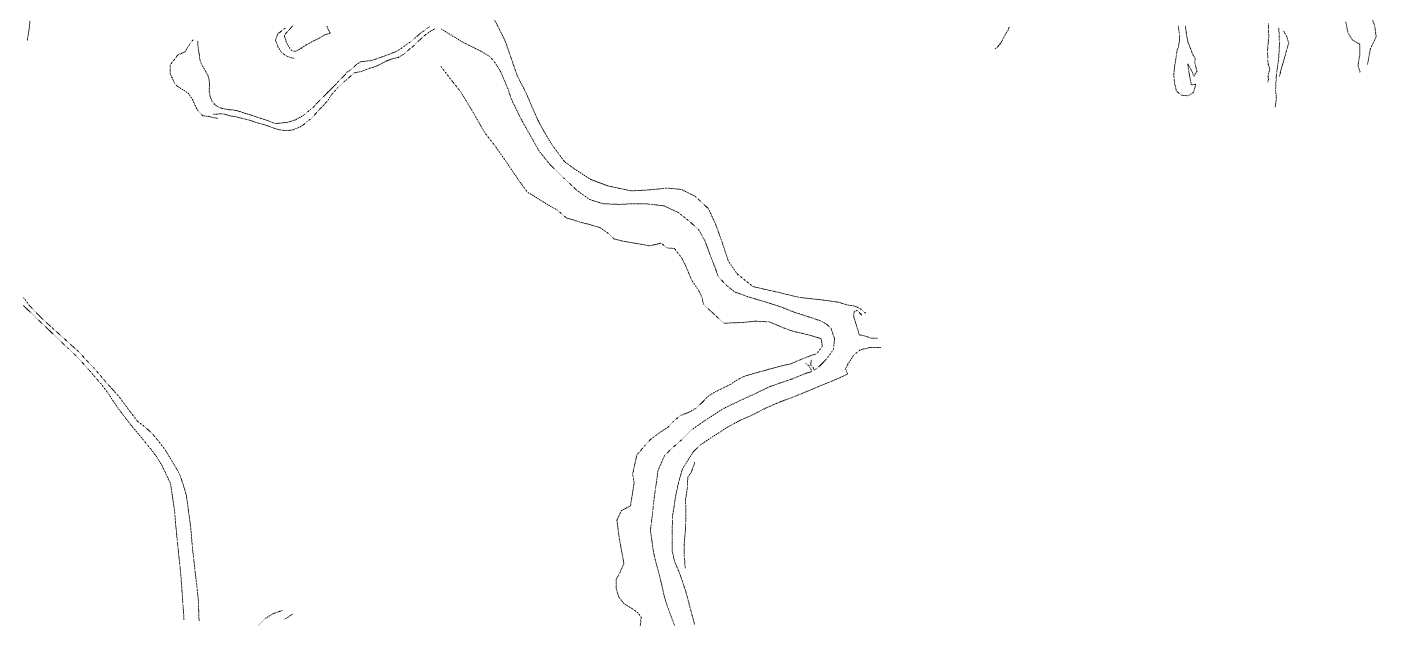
# Model space of a CAD drawing. Extents: x 682410 to 689460, y 7661803 to 7669124.
# Drawn here: x 686400 to 687406, y 7664263 to 7664699 of the extents above; entities that cross this region are included whole.
import ezdxf

# ---------------------------------------------------------------- set-up
doc = ezdxf.new("R2010")
doc.units = 0
doc.header["$MEASUREMENT"] = 0
doc.linetypes.add('DOT', pattern=[0.25, 0, -0.25])
doc.layers.add('02 TOE_Line', color=1, linetype='DOT', lineweight=20)

msp = doc.modelspace()

# ---------------------------------------------------------------- linework, layer by layer
at = {"layer": '02 TOE_Line'}
for points in [[(687406.5, 7664831.5, 4135.5), (687406.1, 7664816.5, 4134.7), (687401.6, 7664798, 4134.4), (687396.6, 7664781.5, 4133.7), (687391.9, 7664766.5, 4133), (687387.6, 7664748.5, 4132.4), (687386.2, 7664739.5, 4132.2), (687387.4, 7664725, 4132.4), (687388.3, 7664709.5, 4132.8), (687391.8, 7664700, 4133.1), (687392.9, 7664692, 4132.9), (687388.6, 7664683, 4133.1), (687386.5, 7664671.5, 4133.4)], [(686742.8, 7664706, 4033.6), (686747.2, 7664697.5, 4032.6), (686751.6, 7664688.5, 4031.7), (686756.6, 7664674, 4030.6), (686760.4, 7664663, 4029.6), (686763.8, 7664656.5, 4028.9), (686766.9, 7664650.5, 4028.4), (686770.9, 7664641, 4027.3), (686775.8, 7664630, 4026.4), (686781, 7664620.5, 4025.5), (686786.2, 7664612, 4024.7), (686795.1, 7664600, 4023.9), (686802.6, 7664594.5, 4023.4), (686814.2, 7664587, 4022.6), (686827.5, 7664582, 4022.1), (686844.2, 7664578.5, 4020.7), (686854.7, 7664579, 4020.1), (686866.1, 7664580, 4019.5), (686871.2, 7664580.5, 4019.4), (686881.2, 7664579.5, 4018.5), (686891.3, 7664574.5, 4017.7), (686901, 7664565.5, 4017.3), (686906.4, 7664554, 4016.9), (686910.7, 7664542, 4016.4), (686915.9, 7664526.5, 4015.9), (686922.6, 7664517, 4015), (686933.9, 7664508, 4014.1), (686949.2, 7664504.5, 4013.4), (686968.1, 7664500, 4012.2), (686985.9, 7664498, 4011.1), (686996.9, 7664496.5, 4010.6), (687003.2, 7664494.5, 4010.2), (687009.2, 7664493.5, 4010), (687013.2, 7664491.5, 4009.8), (687016.7, 7664488.5, 4009.8)], [(686401.5, 7664703.7, 3957.9), (686400.7, 7664696.7, 3957.6), (686399.5, 7664689.3, 3957.2)], [(686695.9, 7664699.5, 4033.8), (686693.6, 7664698, 4033.7), (686691.5, 7664696.3, 4033.5), (686689.3, 7664694.8, 4033.3), (686687.3, 7664693, 4033.1), (686685.3, 7664691.4, 4033.1), (686682.3, 7664688.7, 4032.6), (686679.5, 7664686.7, 4032.3), (686677.5, 7664685.4, 4032.2), (686673.7, 7664682.5, 4031.4), (686670.3, 7664680.8, 4030.9), (686664.8, 7664678.6, 4030.3), (686658.8, 7664676.5, 4029.3), (686652.5, 7664674.4, 4029.1), (686645, 7664673.6, 4028.9), (686641.1, 7664670.9, 4028.7), (686637.9, 7664667.8, 4027.6), (686634.8, 7664665.8, 4027), (686633.5, 7664664, 4026.5), (686631, 7664661.5, 4026.1), (686628.7, 7664659.2, 4025.7), (686626.5, 7664656.7, 4025.2), (686620.3, 7664650.6, 4023.5), (686617.4, 7664647.7, 4022.9), (686614.9, 7664645.2, 4022.2), (686612.7, 7664643, 4021.5), (686610.7, 7664640.5, 4021), (686608.1, 7664638.4, 4020.2), (686605.4, 7664636.2, 4019.5), (686603.7, 7664634.7, 4018.8), (686600.7, 7664632.8, 4018.4), (686597.2, 7664630.9, 4017.6), (686593.9, 7664629.8, 4017.6), (686590.6, 7664628.9, 4017.4), (686582.3, 7664628, 4017.4), (686576.1, 7664630.4, 4018), (686569.5, 7664632.5, 4018.7), (686563.4, 7664634.6, 4019.3), (686558.2, 7664636.1, 4019.1), (686554.5, 7664637.4, 4019.2), (686550.7, 7664638.1, 4019.5), (686547.9, 7664638.3, 4019.4), (686543.7, 7664639, 4019.5), (686539.8, 7664640.4, 4019.3), (686537.7, 7664641.9, 4019.5), (686535.5, 7664644.6, 4019.6), (686534.1, 7664648, 4019.7), (686533.5, 7664651.7, 4019.3), (686533.6, 7664656.9, 4019.2), (686533.5, 7664659.7, 4019.4), (686532.5, 7664663.5, 4019.5), (686530.6, 7664666.9, 4019.7), (686527.8, 7664671.7, 4019.4), (686526.5, 7664675.6, 4019.7), (686526, 7664680, 4019.8), (686525.3, 7664683.3, 4020.1), (686525, 7664689, 4020.3)], [(686535.9, 7664634.9, 4019.3), (686538.9, 7664634.9, 4019.5), (686540.9, 7664635.2, 4019.4), (686543.2, 7664635.2, 4019.4), (686545.8, 7664634.6, 4019.4), (686549.4, 7664633.6, 4019.4), (686552.4, 7664633.2, 4019.3), (686556.3, 7664632.2, 4019.3), (686561.3, 7664631, 4019.1), (686564.8, 7664630, 4019.2), (686567.5, 7664629, 4018.9), (686570.2, 7664628.2, 4018.5), (686574, 7664627.2, 4018.2), (686576.4, 7664626.4, 4018.1), (686580.2, 7664625, 4017.5), (686582.6, 7664624.2, 4017.3), (686586.9, 7664623.1, 4017.2), (686589.6, 7664622.9, 4017.3), (686592.6, 7664623, 4017.3), (686595.4, 7664623.5, 4017.4), (686597.9, 7664624.6, 4017.5), (686600.5, 7664625.7, 4017.7), (686602.7, 7664627, 4017.9), (686605.5, 7664629.4, 4018.4), (686608.2, 7664631.5, 4018.9), (686611.1, 7664634.5, 4019.9), (686614, 7664637.7, 4020.8), (686616.6, 7664640.4, 4021.4), (686620.8, 7664645, 4022.6), (686623.4, 7664649.1, 4023.4), (686628.1, 7664654.4, 4024.6), (686632.4, 7664658.5, 4025.7), (686636.6, 7664662.1, 4026.5), (686640.3, 7664665.4, 4027.5), (686645.1, 7664666.3, 4028.1), (686651.2, 7664668.6, 4028.7), (686655.6, 7664670, 4028.8), (686658, 7664671, 4029.1), (686663.9, 7664674.1, 4029.8), (686667.9, 7664675.6, 4030.2), (686672.9, 7664676.8, 4030.8), (686675.3, 7664678.2, 4031.1), (686677.5, 7664679.7, 4031.4), (686680.5, 7664682.5, 4031.9), (686683.6, 7664684.9, 4032.4), (686685.6, 7664687, 4032.6), (686689.9, 7664690.9, 4033.1), (686692.8, 7664693.5, 4033.4), (686696, 7664695.8, 4033.6), (686699.4, 7664697.7, 4033.6)], [(686589.4, 7664698.2, 4048.2), (686588.2, 7664697.6, 4047.9), (686585.5, 7664695.2, 4047.5), (686583.8, 7664694.1, 4047), (686582.3, 7664689.3, 4046.1), (686584.1, 7664684.5, 4046.2), (686586.8, 7664680.4, 4046.3), (686589.9, 7664678, 4046.8), (686593, 7664676.8, 4047.5), (686596.1, 7664675.9, 4046.7)], [(686595.5, 7664700.8, 4048.8), (686593.7, 7664698.6, 4048.7), (686591.7, 7664696.4, 4048.7), (686589.8, 7664694.3, 4048.6), (686588.7, 7664692.7, 4048.7), (686589.9, 7664689.7, 4048.8), (686590.2, 7664688.4, 4048.7), (686590.7, 7664687.1, 4048.8), (686592.1, 7664684.6, 4048.9), (686593.6, 7664682.4, 4049), (686595.2, 7664681.3, 4049.1), (686597.7, 7664681.5, 4048.9), (686601.2, 7664683.5, 4048.9), (686604.9, 7664686, 4048.9), (686609.2, 7664688.3, 4048.8), (686612.6, 7664690, 4048.5), (686615, 7664691.2, 4048.2), (686618.2, 7664693.2, 4048), (686622.6, 7664694.6, 4047.9), (686621.3, 7664697.1, 4048.2), (686620.1, 7664699.7, 4048.4)], [(686704.6, 7664697.5, 4034.3), (686720.2, 7664688, 4033), (686734.3, 7664681, 4032.1), (686740.6, 7664677, 4031.2), (686744.6, 7664672, 4031.2), (686748.2, 7664666, 4030.6), (686753.7, 7664653, 4029.3), (686755.6, 7664647, 4029), (686759.6, 7664638.5, 4028.1), (686764.4, 7664629, 4027.2), (686770.1, 7664619, 4026.2), (686776.3, 7664608, 4025.7), (686783.9, 7664598.5, 4024.9), (686794.5, 7664588, 4023.8), (686804.7, 7664578.5, 4023.5), (686813.9, 7664572, 4022.6), (686823.7, 7664569, 4022.1), (686835.6, 7664568.5, 4021.5), (686844.5, 7664569, 4020.9), (686854.3, 7664569, 4020.2), (686868.3, 7664567.5, 4019.1), (686878.9, 7664562.5, 4018.3), (686887.2, 7664556, 4017.8), (686894.2, 7664549.5, 4017), (686898.6, 7664541.5, 4016.9), (686901.9, 7664532.5, 4016.5), (686905.6, 7664523, 4016), (686908.3, 7664515.5, 4015.9), (686913.7, 7664509.5, 4015.4), (686920.5, 7664504, 4015.2), (686930.2, 7664500.5, 4014.7), (686943.6, 7664496.5, 4013.8), (686954.5, 7664493, 4012.8), (686964.6, 7664489, 4012), (686977.1, 7664485, 4010.7), (686984.3, 7664482.5, 4009.9), (686988.4, 7664480, 4009.4), (686991.5, 7664477, 4008.9), (686994, 7664469.5, 4007.9), (686993.2, 7664461.5, 4007.1), (686988, 7664454.5, 4006.3), (686983.1, 7664449.5, 4005.6), (686980.7, 7664447.5, 4005.3), (686978.9, 7664446.5, 4005.2), (686978.4, 7664448, 4005.2), (686976.4, 7664450.5, 4004.5), (686976.9, 7664454, 4004.5)], [(687122.6, 7664699, 4082), (687121.6, 7664696.5, 4082.5), (687120.3, 7664694.5, 4082.9), (687119.1, 7664692.5, 4083.2), (687117.9, 7664690, 4083.5), (687116.6, 7664687.5, 4083.8), (687115.3, 7664686, 4084.2), (687113.6, 7664684, 4084.5), (687111.9, 7664683, 4084.9)], [(687247.1, 7664700, 4097.5), (687248.1, 7664693, 4097.4), (687248, 7664689, 4097.3), (687247.3, 7664684.5, 4096.2), (687246.3, 7664682, 4095), (687245.3, 7664675.5, 4093.4), (687244.4, 7664669.5, 4091.6), (687243.9, 7664664.5, 4089.9), (687244.1, 7664660, 4087.6), (687244.6, 7664657, 4086.4), (687245.8, 7664652, 4085), (687249.3, 7664649, 4084), (687254.4, 7664648.5, 4085.9), (687258.4, 7664651, 4087.6), (687260.1, 7664657, 4089), (687256.8, 7664656.5, 4088.5), (687255.8, 7664661.5, 4089.8), (687254.7, 7664667.5, 4091.5), (687254.2, 7664672, 4092.7), (687256.7, 7664667.5, 4092.2), (687258.7, 7664663, 4091.7), (687260.9, 7664666.5, 4091.4), (687259.6, 7664671.5, 4092.2), (687259.1, 7664673.4, 4092.7), (687259.5, 7664674.4, 4092.7), (687259.5, 7664676.1, 4093.1), (687257.8, 7664679, 4093.3), (687256.7, 7664681.8, 4093.8), (687255.6, 7664684.8, 4094.1), (687254.5, 7664687.4, 4094.5), (687253.8, 7664690.1, 4094.6), (687253.4, 7664692.5, 4094.8), (687253, 7664695.2, 4094.9), (687252.6, 7664697.9, 4095.1), (687252.4, 7664700.3, 4095.1)], [(687313.5, 7664701.8, 4106.4), (687313.6, 7664697.9, 4106.5), (687313.6, 7664695.3, 4106.6), (687313.9, 7664691.5, 4106.5), (687313.5, 7664689, 4106.4), (687313.2, 7664685.6, 4106.5), (687312.8, 7664681.1, 4106.4), (687313.1, 7664677.7, 4106.5), (687313, 7664675.8, 4106.4), (687313.2, 7664673.7, 4106.4), (687313.4, 7664671.5, 4106.6), (687313.9, 7664670.5, 4107), (687314.4, 7664668.7, 4107.3), (687314.5, 7664667.6, 4107.5), (687313.9, 7664665.7, 4107), (687313.3, 7664664.3, 4106.9), (687313.4, 7664662.7, 4106.9), (687313.5, 7664660.4, 4106.9), (687313.1, 7664658.5, 4106.7)], [(687321.2, 7664698.9, 4108.8), (687321.4, 7664693.5, 4108.4), (687321.7, 7664687.5, 4108.1), (687321.4, 7664681.2, 4107.8), (687321, 7664675.1, 4107.8), (687320.1, 7664669.2, 4107.2), (687319.4, 7664664, 4106.9), (687319.1, 7664658.6, 4106.4), (687318.8, 7664652.7, 4105.9), (687319.4, 7664646.8, 4105.3), (687318.5, 7664639.7, 4104.3)], [(687324.6, 7664696.4, 4110.2), (687327.1, 7664692.1, 4109.8), (687328.5, 7664687.2, 4109.8), (687327.1, 7664682.7, 4109.5), (687325.4, 7664676.5, 4109.3), (687323.8, 7664671, 4109.3), (687322.6, 7664666.9, 4109.1), (687321.7, 7664662.7, 4108.8)], [(687381, 7664666, 4131.7), (687379.5, 7664671, 4131), (687380.8, 7664678.5, 4131.4), (687380.8, 7664686.5, 4131), (687375.5, 7664689.5, 4128.8), (687372.1, 7664695, 4127.8), (687370.4, 7664703.5, 4127.2)], [(686539.8, 7664632.1, 4018.2), (686537, 7664632.2, 4018.7), (686532.9, 7664633.4, 4018.2), (686528.6, 7664633.8, 4017.3), (686527.6, 7664635.1, 4017.2), (686524.6, 7664638.3, 4016.7), (686521.8, 7664644.2, 4016.2), (686521.3, 7664645.6, 4016.5), (686518.1, 7664650.3, 4016.2), (686513.7, 7664653.2, 4015), (686510.1, 7664655.4, 4014.3), (686507.8, 7664658, 4013.8), (686506, 7664662, 4014.2), (686504.8, 7664664.5, 4014.9), (686504.7, 7664665.8, 4015.7), (686504.8, 7664668.9, 4016.8), (686504.6, 7664671.3, 4016.5), (686505.8, 7664672.6, 4017.1), (686507.1, 7664674.3, 4017.8), (686509.1, 7664676.8, 4017.6), (686509.4, 7664677.5, 4017.1), (686510.6, 7664678.7, 4016.7), (686513.6, 7664680, 4016.8), (686515.6, 7664680.9, 4017.4), (686518.2, 7664685.2, 4018.2), (686519.7, 7664687.4, 4018.8), (686521.7, 7664689.9, 4019.7)], [(686704.2, 7664670, 4021.8), (686712.6, 7664659, 4015.4), (686718.6, 7664651.5, 4012.3), (686727.4, 7664637, 4010.3), (686736.6, 7664621, 4010), (686743.7, 7664612, 4010.4), (686751.8, 7664600.5, 4010), (686761.2, 7664586.5, 4009.7), (686767.8, 7664577.5, 4008.7), (686785.8, 7664566.5, 4009.8), (686789.6, 7664564.5, 4010.5), (686796.6, 7664558.5, 4010.6), (686806.8, 7664555.5, 4011.8), (686814.2, 7664553.5, 4013.1), (686821.2, 7664551.5, 4011.5), (686826.9, 7664547.5, 4008.6), (686831.8, 7664543, 4005), (686837.8, 7664541.5, 4003.3), (686858.1, 7664538, 4000.9), (686866.3, 7664540, 4003.7), (686870.4, 7664536.5, 4003), (686876.1, 7664536, 4004.3), (686881.5, 7664529, 4004.7), (686884.5, 7664523, 4004.9), (686888.9, 7664512.5, 4005.1), (686893.7, 7664505.5, 4005.5), (686896.4, 7664500, 4004.2), (686897.4, 7664495, 4002.1), (686912.4, 7664481, 3999.6), (686925.6, 7664481.5, 4002.9), (686935.9, 7664482.5, 4006), (686945.9, 7664482, 4006.6), (686956.6, 7664477.5, 4005.9), (686963.7, 7664475, 4005.9), (686970.4, 7664473.5, 4006.3), (686974.5, 7664472.5, 4006.3), (686981.5, 7664470.5, 4005.3), (686984.2, 7664469.5, 4004), (686985, 7664464, 4004.6), (686980.8, 7664458.5, 4004.1), (686976.1, 7664457, 4002.2), (686971, 7664455, 4001.3), (686961.5, 7664451, 3999.9), (686954.6, 7664449.5, 3999.1), (686943.6, 7664446.5, 3997.3), (686927.7, 7664442, 3994.6), (686922.8, 7664439.5, 3993.7), (686917.5, 7664436, 3994.9), (686906.2, 7664430.5, 3993.4), (686900.4, 7664427, 3992.9), (686897.4, 7664423.5, 3994), (686892.2, 7664418.5, 3994.9), (686885.9, 7664415, 3992.9), (686880.4, 7664413, 3991.5), (686875.1, 7664408.5, 3991), (686871.5, 7664404.5, 3990.9), (686865.3, 7664400.5, 3990.7), (686858.6, 7664395.5, 3989.5), (686854, 7664390.5, 3986.9), (686848.4, 7664384, 3986), (686845.3, 7664370, 3986.7), (686846.4, 7664363.5, 3986.9), (686843.7, 7664346.5, 3982.4), (686837.1, 7664343, 3979.3), (686833.7, 7664336, 3976.4), (686835.4, 7664323, 3977.7), (686837.4, 7664312, 3978.3), (686838.9, 7664304, 3977.7), (686835.6, 7664296.5, 3973.5), (686833.2, 7664292.5, 3971), (686833.2, 7664285.5, 3969.3), (686835, 7664279.5, 3970), (686838.9, 7664274.5, 3971.4), (686844.7, 7664271, 3975.2), (686849.4, 7664267.5, 3977.5), (686851.6, 7664264.5, 3977.7), (686850.9, 7664258, 3975)], [(686514.9, 7664262.5, 3927.6), (686514.4, 7664269.9, 3927.9), (686512.5, 7664296.3, 3928.6), (686511.8, 7664303.3, 3928.7), (686510.9, 7664311.3, 3928.9), (686510.1, 7664319.2, 3929), (686509.4, 7664326.5, 3929.1), (686508.6, 7664334.3, 3929.2), (686508.1, 7664341.3, 3929.4), (686506.2, 7664354.9, 3929.9), (686504.9, 7664363.1, 3930.1), (686501.6, 7664370, 3930.4), (686498.6, 7664376.3, 3930.8), (686494.5, 7664383, 3931.3), (686490, 7664388.9, 3931.8), (686485.4, 7664394.5, 3932.3), (686480.5, 7664400.4, 3932.8), (686475.8, 7664406, 3933.2), (686471.4, 7664411.7, 3933.6), (686466.9, 7664417.6, 3934), (686462.8, 7664423.6, 3934.2), (686458.6, 7664430, 3934.4), (686454.1, 7664435.9, 3934.9), (686449.5, 7664441.3, 3935.6), (686444.5, 7664447, 3936.5), (686439.4, 7664452.7, 3937.3), (686434.4, 7664458, 3938), (686429.1, 7664462.9, 3938.9), (686396.6, 7664494, 3943)], [(686396.8, 7664499.8, 3943.2), (686401.1, 7664494, 3942.7), (686406.1, 7664488.7, 3942.2), (686411.1, 7664483.7, 3941.6), (686416.3, 7664479, 3941), (686438.4, 7664459, 3937.8), (686443.1, 7664453.7, 3937.1), (686448.3, 7664448.3, 3936.4), (686453.1, 7664442.7, 3935.7), (686457.8, 7664437.1, 3935), (686462.9, 7664431.6, 3934.5), (686467.5, 7664426.3, 3934.3), (686471.9, 7664420.4, 3934.1), (686476.4, 7664414.3, 3933.7), (686480.7, 7664408.7, 3933.3), (686486.3, 7664404.5, 3933), (686491.6, 7664399.6, 3932.3), (686496.3, 7664393.9, 3931.8), (686501.1, 7664387.5, 3931.3), (686505.6, 7664380.2, 3930.8), (686511.4, 7664370.4, 3930.4), (686514.3, 7664362.2, 3930.1), (686516.7, 7664353.7, 3929.6), (686518.4, 7664341.3, 3929.4), (686519.4, 7664334, 3929.3), (686520.2, 7664326.8, 3929.1), (686520.8, 7664319, 3929), (686521.5, 7664312, 3928.9), (686522.3, 7664304.9, 3928.8), (686523.1, 7664297.8, 3928.6), (686524, 7664290.6, 3928.5), (686524.8, 7664283.5, 3928.2), (686525.5, 7664276.5, 3928), (686525.7, 7664269.3, 3927.9), (686526, 7664261.9, 3927.6)], [(687014, 7664487, 4009.5), (687010.7, 7664490.5, 4009.8), (687008.4, 7664489.5, 4009.8), (687008.1, 7664486, 4009.5), (687012.2, 7664472.5, 4008.9), (687016.4, 7664471.5, 4009.6), (687021, 7664470, 4010.4), (687026.1, 7664470, 4011.2)], [(687028, 7664463, 4010.9), (687019.9, 7664463, 4009.3), (687013.1, 7664461.5, 4008.2), (687008.1, 7664457.5, 4006.9), (687003.6, 7664450.5, 4007), (687002.1, 7664447.5, 4006.8), (687003.6, 7664443.5, 4007.1), (686994.9, 7664439.5, 4005.8), (686985, 7664435.5, 4004.8), (686975.4, 7664431.5, 4004.3), (686964.5, 7664427, 4003.7), (686953.7, 7664423, 4003.1), (686943.3, 7664418.5, 4002.4), (686933.6, 7664413.5, 4001.7), (686924.5, 7664409.5, 4001.1), (686915.3, 7664404.5, 4000.4), (686909.9, 7664401, 3999.9), (686902.8, 7664396.5, 3999.4), (686895.4, 7664391.5, 3998.7), (686890.1, 7664386.5, 3998.1), (686887.2, 7664382, 3997.4), (686881.9, 7664373.5, 3996.2), (686879.3, 7664364.5, 3995.5), (686877.1, 7664354.5, 3994.2), (686874.7, 7664339, 3993.1), (686874.3, 7664323.5, 3992.4), (686874.5, 7664313, 3990.8), (686876.2, 7664305.5, 3990.2), (686880.2, 7664296, 3989.1), (686884.6, 7664283, 3988), (686887.7, 7664271, 3987), (686891, 7664259, 3986)], [(686877.3, 7664255.3, 3985.1), (686873.8, 7664264.7, 3986.3), (686870.4, 7664273.7, 3987), (686868.4, 7664280.6, 3987.7), (686866.7, 7664288.5, 3988.4), (686864.1, 7664299, 3989.5), (686861.9, 7664307, 3990.4), (686860.6, 7664312.7, 3991), (686859.4, 7664321.5, 3991.7), (686858.4, 7664328.5, 3992.2), (686859.9, 7664340.5, 3993), (686861.3, 7664353, 3994.4), (686864, 7664372.5, 3996), (686868.8, 7664383.5, 3997.1), (686872.8, 7664387.5, 3997.5), (686881.2, 7664395, 3998.6), (686888.8, 7664402.5, 3999.3), (686898.8, 7664409.5, 4000.2), (686911.9, 7664418, 4001.5), (686925.4, 7664424.5, 4002), (686934.3, 7664428.5, 4002.1), (686945.6, 7664434, 4003.2), (686952.4, 7664436.5, 4003.8), (686961.6, 7664439.5, 4003.6), (686968.9, 7664442.5, 4004.7), (686973.9, 7664444.5, 4004.8), (686976.6, 7664445, 4005.1), (686976.9, 7664445.5, 4005.1), (686976.6, 7664447, 4004.8), (686975.2, 7664449.5, 4004.6), (686972.8, 7664451.5, 4004.1)], [(686891.2, 7664379, 4004), (686888.6, 7664371.5, 4003.1), (686885.9, 7664367.5, 4001.3), (686885.6, 7664359.5, 4001.8), (686884.2, 7664350.5, 4000.3), (686884.5, 7664344, 4000), (686884.4, 7664337, 3999.6), (686884.3, 7664330, 3999.1), (686883.2, 7664318, 3998.3), (686883.2, 7664311, 3997.6), (686883.8, 7664305, 3996), (686883.9, 7664300.5, 3994.8)], [(686569.5, 7664258.3, 3929.9), (686574.7, 7664263.5, 3930.5), (686580.7, 7664267.2, 3931), (686587.5, 7664269.5, 3931.5)], [(686588.8, 7664262.8, 3930.9), (686594.7, 7664266.7, 3931.6)]]:
    msp.add_polyline3d(points, dxfattribs=at)

doc.saveas('drawing.dxf')
